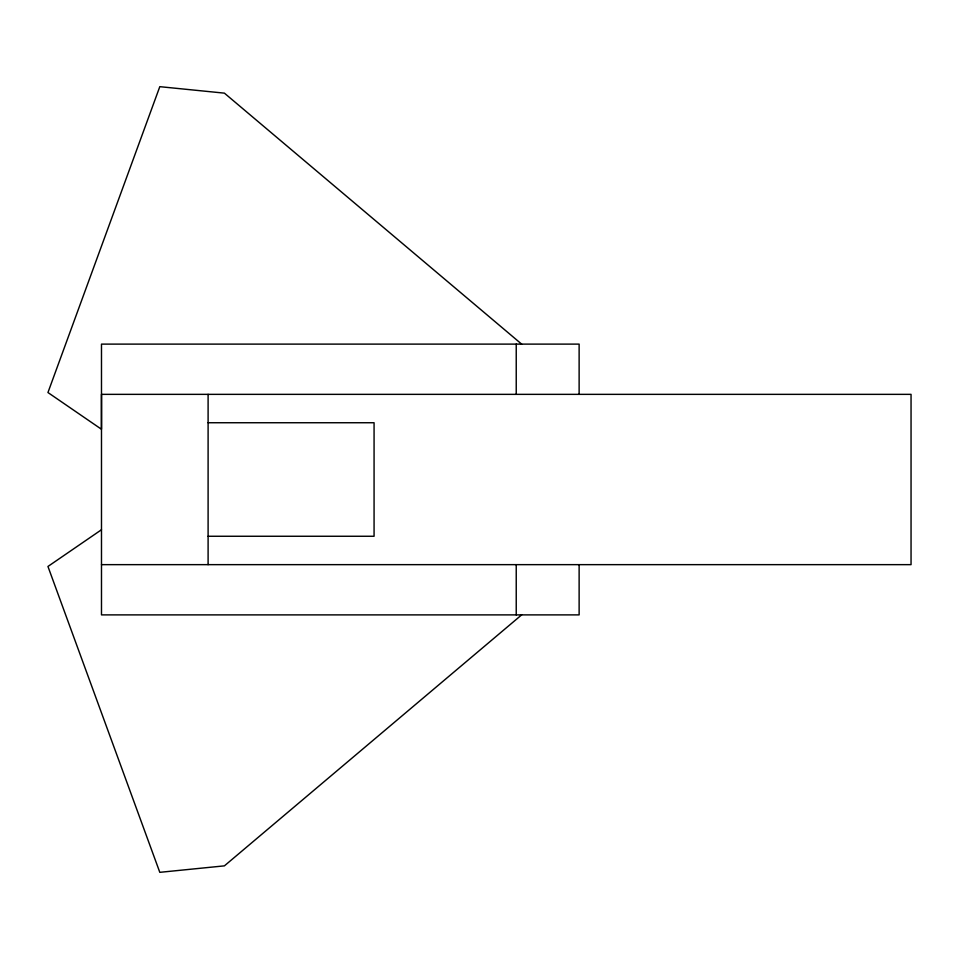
<?xml version="1.0" encoding="UTF-8"?>
<svg xmlns="http://www.w3.org/2000/svg" width="959" height="959" viewBox="0 0 959 959"><rect width="100%" height="100%" fill="white"/><g stroke="black" fill="none" stroke-linecap="round" stroke-linejoin="round"><path stroke-width="1.44" d="M521.648 614.887L224.406 865.857L159.805 872.33L47.95 566.469L101.486 529.74M208.103 422.739L374.07 422.739L374.07 536.261L208.103 536.261M101.486 564.647L911.05 564.647L911.05 394.353L101.486 394.353L101.486 429.26L47.95 392.531L159.805 86.67L224.406 93.143L521.648 344.113M579.128 394.353L579.128 344.113L101.486 344.113L101.486 614.887L579.128 614.887L579.128 564.647M516.23 344.113L516.23 394.353M516.23 564.647L516.23 614.887M208.103 394.353L208.103 564.647"/></g></svg>
